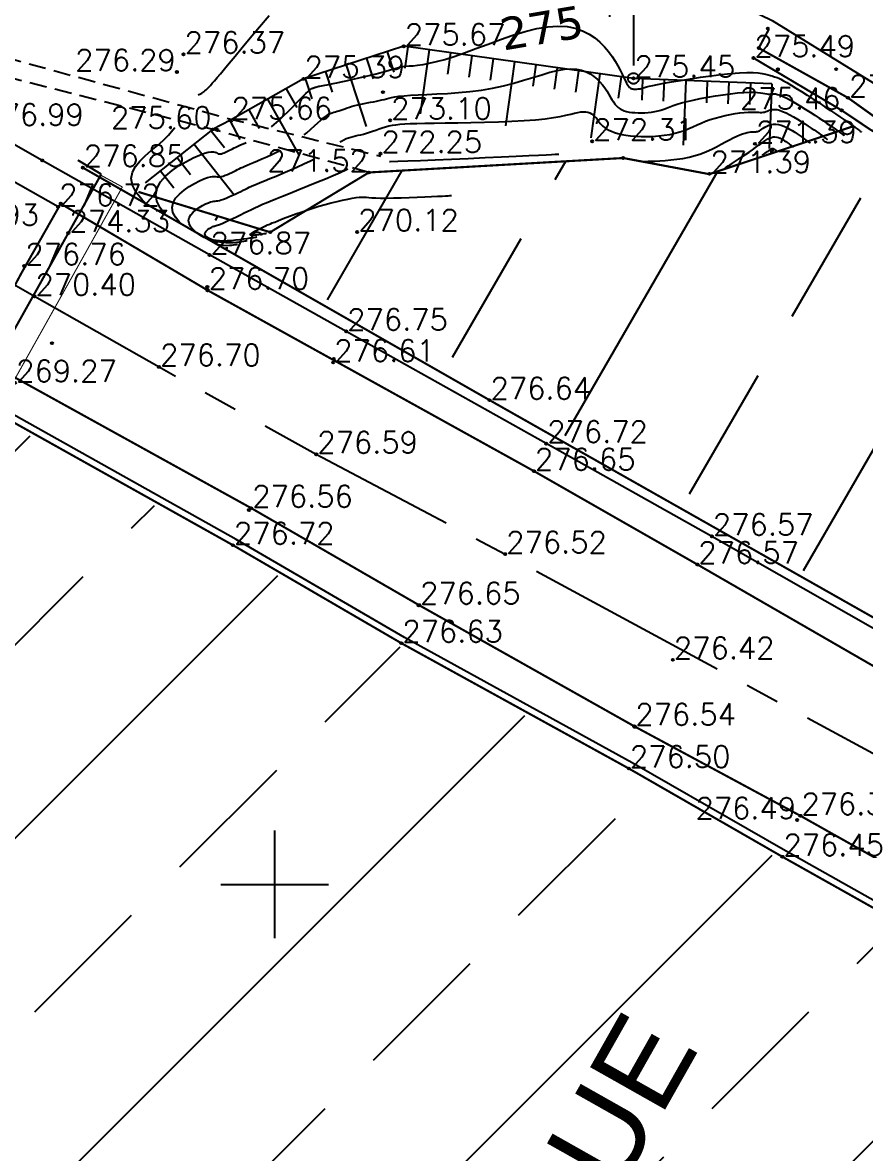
# Model space of a CAD drawing. Extents: x 524954 to 526204, y 9523489 to 9524010.
# Drawn here: x 525288.3 to 525327.4, y 9523687.5 to 9523740 of the extents above; entities that cross this region are included whole.
import ezdxf
from ezdxf.enums import TextEntityAlignment as Align

# ---------------------------------------------------------------- set-up
doc = ezdxf.new("R2010")
doc.units = 0
doc.header["$PDMODE"] = 33
doc.header["$PDSIZE"] = 0.1
for name, pattern in [('ACAD_ISO12W100', [21, 12, -3, 0, -3, 0, -3]), ('AXES2', [28.575, 19.05, -3.175, 3.175, -3.175]), ('CACHE2', [4.7625, 3.175, -1.5875]), ('CACHEX2', [19.05, 12.7, -6.35])]:
    doc.linetypes.add(name, pattern=pattern)
for name, color, linetype in [('Axe_Route_Existante', 1, 'AXES2'), ('Bord Fleuve', 4, 'ACAD_ISO12W100'), ('Bord_Route_Existante', 6, 'Continuous'), ('Caniveau', 5, 'CACHE2'), ('Carroyage(2)', 7, 'Continuous'), ('CN_01_00', 3, 'Continuous'), ('CN_02_00', 4, 'Continuous'), ('CN_05_00', 6, 'Continuous'), ('CN_10_00', 1, 'Continuous'), ('Cotation Courbes de niveau', 7, 'Continuous'), ('Haut_Talus', 30, 'Continuous'), ('PONT', 7, 'Continuous'), ('Réseau_Electrique', 1, 'CACHE2'), ('Talus', 2, 'Continuous'), ('TopoAlt', 3, 'Continuous'), ('TOPOJIS', 7, 'Continuous'), ('Toponomie', 7, 'CACHE2')]:
    doc.layers.add(name, color=color, linetype=linetype)
doc.layers.add('Trottoir', color=7, linetype='Continuous', true_color=0xff6666)
doc.styles.add('Simplex 1.0', font='Simplex.shx', dxfattribs={"width": 0.99, "height": 1})
doc.styles.get("Standard").update_dxf_attribs({"font": 'arial.ttf'})
doc.styles.add('Verdana 1.0', font='verdana.ttf', dxfattribs={"width": 0.99, "height": 1})

# ---------------------------------------------------------------- blocks, each defined once
blk = doc.blocks.new('TCPOINT M')
at = {"color": 0}
blk.add_point((0, 0), dxfattribs=at)
at = {"layer": 'TopoAlt', "style": 'Simplex 1.0', "width": 0.99}
blk.add_attdef('ALT', (0.15, 0.15), '', height=1, dxfattribs=at)
blk = doc.blocks.new('e004')
at = {"color": 0}
blk.add_line((0, 3.777478), (0, 0.25), dxfattribs=at)
for points in [[(-1.096503, 3.137365), (-1.096503, 3.412949), (1.096503, 4.142007), (1.096503, 4.417591)], [(-1.096503, 2.861781), (-1.096503, 3.137365), (1.096503, 3.866423), (1.096503, 4.142007)]]:
    blk.add_lwpolyline(points, dxfattribs=at)
blk.add_circle((0, 0), 0.25, dxfattribs=at)

msp = doc.modelspace()

# ---------------------------------------------------------------- hatches: boundary and pattern name
at = {"layer": 'Bord Fleuve', "ltscale": 0.5}
h = msp.add_hatch(dxfattribs=at)
h.set_pattern_fill('ANSI33', color=256, scale=2, angle=15, style=0)
edge = h.paths.add_edge_path()
edge.add_line((525326.846, 9523735.199), (525327.483, 9523734.771))
edge.add_line((525327.483, 9523734.771), (525364.269, 9523714.296))
edge.add_line((525364.269, 9523714.296), (525365.78, 9523713.988))
edge.add_line((525365.78, 9523713.988), (525369.372, 9523711.903))
edge.add_line((525369.372, 9523711.903), (525375.355, 9523708.431))
edge.add_line((525375.355, 9523708.431), (525381.004, 9523705.169))
edge.add_line((525293.676, 9523732.146), (525299.792, 9523730.275))
edge.add_line((525299.792, 9523730.275), (525304.371, 9523733.048))
edge.add_line((525304.371, 9523733.048), (525316.169, 9523733.718))
edge.add_line((525316.169, 9523733.718), (525320.161, 9523732.97))
edge.add_line((525320.161, 9523732.97), (525326.842, 9523735.193))
edge.add_line((525369.06, 9523689.539), (525336.596, 9523707.741))
edge.add_line((525336.596, 9523707.741), (525310.114, 9523722.746))
edge.add_line((525310.114, 9523722.746), (525293.676, 9523732.146))
edge.add_line((525381.004, 9523705.169), (525381.313, 9523702.868))
edge.add_line((525381.313, 9523702.868), (525376.206, 9523699.873))
edge.add_line((525376.206, 9523699.873), (525374.714, 9523696.514))
edge.add_line((525374.714, 9523696.514), (525374.46, 9523691.434))
edge.add_line((525374.46, 9523691.434), (525369.5, 9523690.174))
edge.add_line((525369.5, 9523690.174), (525369.06, 9523689.539))
h = msp.add_hatch(dxfattribs=at)
h.set_pattern_fill('ANSI33', color=256, scale=2, style=0)
h.paths.add_polyline_path([(525394.875, 9523547.688), (525386.855, 9523539.684), (525374.857, 9523528.592), (525359.402, 9523533.054), (525302.267, 9523541.753), (525253.226, 9523571.678), (525189.199, 9523592.989), (525146.601, 9523610.427), (525134.908, 9523628.389), (525130.258, 9523644.878), (525129.915, 9523646.053), (525134.923, 9523646.805), (525141.4, 9523651.378), (525145.39, 9523652.194), (525150.779, 9523654.113), (525153.673, 9523654.734), (525157.062, 9523656.215), (525170.428, 9523659.554), (525190.68, 9523663.166), (525195.533, 9523671.037), (525214.046, 9523677.393), (525226.978, 9523684.419), (525241.856, 9523699.409), (525259.549, 9523697.749), (525263.742, 9523702.788), (525265.599, 9523705.429), (525271.397, 9523709.575), (525278.663, 9523713.162), (525282.299, 9523718.359), (525286.813, 9523721.853), (525297.974, 9523715.602), (525305.783, 9523711.053), (525316.348, 9523705.233), (525323.457, 9523701.143), (525333.272, 9523695.625), (525364.282, 9523678.524), (525367.141, 9523669.609), (525369.992, 9523664.673), (525374.256, 9523657.439), (525374.878, 9523649.759), (525376.197, 9523640.514), (525378.821, 9523632.503), (525377.801, 9523621.191), (525377.159, 9523606.875), (525382.451, 9523599.216), (525388.758, 9523585.471), (525391.317, 9523567.355), (525392.74, 9523563.589), (525392.123, 9523555.946)])

# ---------------------------------------------------------------- linework, layer by layer
at = {"layer": 'Axe_Route_Existante', "ltscale": 0.5, "flags": 128}
msp.add_lwpolyline([(524973.101, 9523802.49), (525007.26, 9523792.779), (525027.54, 9523787.364), (525056.127, 9523779.755), (525082.674, 9523773.102), (525107.546, 9523770.048), (525120.684, 9523770.139), (525151.777, 9523772.648), (525176.899, 9523773.894), (525199.324, 9523771.095), (525218.337, 9523765.264), (525227.192, 9523761.534), (525233.843, 9523758.094), (525246.468, 9523751.167), (525256.506, 9523745.531), (525267.014, 9523739.694), (525277.691, 9523733.704), (525288.849, 9523727.299), (525294.632, 9523724.022), (525301.927, 9523719.966), (525310.691, 9523715.333), (525328.32, 9523705.784), (525328.32, 9523705.784), (525337.316, 9523700.691), (525351.138, 9523692.703), (525363.696, 9523685.45), (525368.801, 9523682.627), (525375.475, 9523679.109), (525390.225, 9523670.468), (525400.9, 9523665.019), (525419.619, 9523658.456), (525435.368, 9523656.046), (525454.334, 9523656.625), (525476.288, 9523660.734), (525488.784, 9523664.768), (525501.859, 9523668.012), (525521.809, 9523675.315), (525541.116, 9523687.802), (525552.62, 9523697.708), (525562.351, 9523710.18), (525568.681, 9523722.572), (525575.059, 9523738.704), (525576.995, 9523751.051), (525577.798, 9523776.069), (525576.166, 9523799.52), (525574.181, 9523815.429), (525572.049, 9523834.204), (525569.92, 9523851.041), (525567.326, 9523868.19), (525565.579, 9523885.379), (525563.689, 9523903.219), (525561.356, 9523920.701), (525558.839, 9523938.161)], dxfattribs=at)
at = {"layer": 'Bord Fleuve', "ltscale": 0.35, "const_width": 0.1, "flags": 128}
msp.add_lwpolyline([(525293.676, 9523732.146), (525299.792, 9523730.275), (525304.371, 9523733.048), (525316.169, 9523733.718), (525320.161, 9523732.97), (525326.842, 9523735.193)], dxfattribs=at)
at = {"layer": 'Bord_Route_Existante', "flags": 128}
for points in [[(525249.388, 9523776.099), (525253.199, 9523775.441), (525270.632, 9523766.582), (525281.73, 9523760.714), (525290.568, 9523756.324), (525306.727, 9523748.07), (525323.073, 9523740.103), (525323.073, 9523740.103), (525329.022, 9523736.429), (525329.022, 9523736.429), (525334.555, 9523733.316), (525343.726, 9523728.156), (525351.8, 9523723.613)], [(525289.948, 9523731.451), (525286.087, 9523733.637), (525279.275, 9523738.75), (525269.224, 9523746.013), (525260.296, 9523750.907), (525260.296, 9523750.907), (525260.296, 9523750.907), (525249.386, 9523756.998)]]:
    msp.add_lwpolyline(points, dxfattribs=at)
at = {"layer": 'Caniveau', "ltscale": 0.25, "flags": 128}
for points in [[(525238.108, 9523764.572), (525246.03, 9523760.166), (525254.503, 9523755.387), (525265.105, 9523749.458), (525273.207, 9523745.329), (525283.669, 9523739.451), (525298.015, 9523735.512), (525304.912, 9523733.807)], [(525304.371, 9523733.048), (525297.119, 9523735.043), (525283.354, 9523738.561), (525272.627, 9523744.407), (525272.605, 9523744.427), (525264.616, 9523748.712), (525254.056, 9523754.627), (525245.493, 9523759.567), (525237.811, 9523763.738)]]:
    msp.add_lwpolyline(points, dxfattribs=at)
at = {"layer": 'Carroyage(2)'}
for p, q in [((525300, 9523697.5), (525300, 9523702.5)), ((525297.5, 9523700), (525302.5, 9523700))]:
    msp.add_line(p, q, dxfattribs=at)
at = {"layer": 'CN_01_00', "flags": 128}
for points, elevation in [([(525303.04, 9523734.455), (525303.102, 9523734.499), (525303.209, 9523734.564), (525303.315, 9523734.617), (525303.421, 9523734.659), (525303.53, 9523734.693), (525303.64, 9523734.722), (525303.754, 9523734.747), (525303.871, 9523734.772), (525303.994, 9523734.8), (525304.121, 9523734.833), (525304.255, 9523734.872), (525304.395, 9523734.918), (525304.539, 9523734.967), (525304.687, 9523735.018), (525304.838, 9523735.07), (525304.991, 9523735.119), (525305.146, 9523735.165), (525305.301, 9523735.206), (525305.458, 9523735.239), (525305.625, 9523735.266), (525305.812, 9523735.288), (525306.029, 9523735.305), (525306.287, 9523735.318), (525306.594, 9523735.328), (525306.962, 9523735.336), (525307.4, 9523735.343), (525307.914, 9523735.351), (525308.489, 9523735.359), (525309.104, 9523735.37), (525309.74, 9523735.384), (525310.378, 9523735.402), (525310.997, 9523735.426), (525311.578, 9523735.457), (525312.101, 9523735.495), (525312.55, 9523735.542), (525312.93, 9523735.595), (525313.248, 9523735.65), (525313.513, 9523735.705), (525313.732, 9523735.757), (525313.915, 9523735.802), (525314.068, 9523735.837), (525314.202, 9523735.859), (525314.321, 9523735.866), (525314.429, 9523735.859), (525314.526, 9523735.84), (525314.613, 9523735.809), (525314.69, 9523735.77), (525314.759, 9523735.724), (525314.82, 9523735.673), (525314.874, 9523735.619), (525314.923, 9523735.562), (525314.967, 9523735.504), (525315.011, 9523735.444), (525315.056, 9523735.384), (525315.105, 9523735.323), (525315.161, 9523735.262), (525315.227, 9523735.2), (525315.304, 9523735.139), (525315.396, 9523735.078), (525315.503, 9523735.018), (525315.626, 9523734.96), (525315.766, 9523734.907), (525315.924, 9523734.857), (525316.101, 9523734.814), (525316.296, 9523734.777), (525316.513, 9523734.748), (525316.749, 9523734.728), (525317.001, 9523734.716), (525317.264, 9523734.715), (525317.533, 9523734.724), (525317.803, 9523734.742), (525318.069, 9523734.772), (525318.327, 9523734.813), (525318.57, 9523734.865), (525318.796, 9523734.928), (525319.008, 9523735.001), (525319.209, 9523735.081), (525319.404, 9523735.166), (525319.597, 9523735.252), (525319.792, 9523735.339), (525319.993, 9523735.422), (525320.204, 9523735.501), (525320.428, 9523735.572), (525320.662, 9523735.636), (525320.9, 9523735.692), (525321.136, 9523735.74), (525321.366, 9523735.779), (525321.584, 9523735.811), (525321.785, 9523735.834), (525321.964, 9523735.848), (525322.117, 9523735.854), (525322.246, 9523735.854), (525322.354, 9523735.85), (525322.446, 9523735.844), (525322.525, 9523735.838), (525322.594, 9523735.836), (525322.657, 9523735.839), (525322.717, 9523735.85), (525322.779, 9523735.87), (525322.844, 9523735.896), (525322.914, 9523735.923), (525322.992, 9523735.948), (525323.079, 9523735.966), (525323.178, 9523735.973), (525323.291, 9523735.964), (525323.42, 9523735.936), (525323.567, 9523735.885), (525323.727, 9523735.815), (525323.897, 9523735.729), (525324.073, 9523735.631), (525324.25, 9523735.525), (525324.425, 9523735.416), (525324.593, 9523735.308), (525324.751, 9523735.204), (525324.894, 9523735.108), (525325.022, 9523735.021), (525325.137, 9523734.943), (525325.238, 9523734.873), (525325.326, 9523734.811), (525325.401, 9523734.758), (525325.464, 9523734.713), (525325.515, 9523734.677), (525325.555, 9523734.648), (525325.585, 9523734.627), (525325.607, 9523734.611), (525325.621, 9523734.601), (525325.63, 9523734.594), (525325.635, 9523734.591), (525325.636, 9523734.59), (525325.636, 9523734.59)], 273), ([(525320.858, 9523733.23), (525320.859, 9523733.23), (525320.862, 9523733.232), (525320.872, 9523733.239), (525320.892, 9523733.252), (525320.924, 9523733.273), (525320.972, 9523733.304), (525321.038, 9523733.348), (525321.127, 9523733.407), (525321.24, 9523733.481), (525321.373, 9523733.569), (525321.521, 9523733.667), (525321.679, 9523733.773), (525321.842, 9523733.883), (525322.006, 9523733.995), (525322.165, 9523734.105), (525322.313, 9523734.21), (525322.448, 9523734.308), (525322.57, 9523734.397), (525322.68, 9523734.476), (525322.781, 9523734.545), (525322.875, 9523734.602), (525322.962, 9523734.647), (525323.046, 9523734.678), (525323.128, 9523734.695), (525323.21, 9523734.697), (525323.29, 9523734.686), (525323.369, 9523734.665), (525323.446, 9523734.635), (525323.519, 9523734.599), (525323.589, 9523734.56), (525323.655, 9523734.519), (525323.716, 9523734.479), (525323.771, 9523734.442), (525323.82, 9523734.409), (525323.865, 9523734.379), (525323.903, 9523734.352), (525323.937, 9523734.328), (525323.966, 9523734.308), (525323.99, 9523734.29), (525324.01, 9523734.276), (525324.025, 9523734.265), (525324.037, 9523734.257), (525324.045, 9523734.251), (525324.051, 9523734.247), (525324.054, 9523734.245), (525324.056, 9523734.243), (525324.056, 9523734.243), (525324.057, 9523734.243)], 271), ([(525298.721, 9523729.873), (525298.72, 9523729.873), (525298.717, 9523729.873), (525298.707, 9523729.871), (525298.688, 9523729.868), (525298.658, 9523729.863), (525298.612, 9523729.856), (525298.548, 9523729.846), (525298.463, 9523729.832), (525298.355, 9523729.816), (525298.225, 9523729.799), (525298.076, 9523729.784), (525297.911, 9523729.776), (525297.732, 9523729.778), (525297.541, 9523729.792), (525297.342, 9523729.823), (525297.137, 9523729.873), (525296.93, 9523729.945), (525296.726, 9523730.036), (525296.533, 9523730.144), (525296.359, 9523730.265), (525296.212, 9523730.395), (525296.098, 9523730.532), (525296.024, 9523730.672), (525296, 9523730.812), (525296.028, 9523730.948), (525296.102, 9523731.079), (525296.21, 9523731.203), (525296.344, 9523731.317), (525296.492, 9523731.42), (525296.644, 9523731.51), (525296.79, 9523731.584), (525296.92, 9523731.641), (525297.025, 9523731.68), (525297.11, 9523731.704), (525297.179, 9523731.717), (525297.24, 9523731.723), (525297.298, 9523731.728), (525297.359, 9523731.734), (525297.43, 9523731.747), (525297.516, 9523731.77), (525297.621, 9523731.806), (525297.743, 9523731.855), (525297.876, 9523731.912), (525298.016, 9523731.975), (525298.157, 9523732.041), (525298.295, 9523732.107), (525298.425, 9523732.17), (525298.541, 9523732.227), (525298.642, 9523732.276), (525298.732, 9523732.32), (525298.821, 9523732.363), (525298.917, 9523732.406), (525299.027, 9523732.455), (525299.161, 9523732.512), (525299.325, 9523732.581), (525299.529, 9523732.664), (525299.778, 9523732.766), (525300.063, 9523732.883), (525300.375, 9523733.012), (525300.702, 9523733.15), (525301.033, 9523733.294), (525301.358, 9523733.441), (525301.665, 9523733.588), (525301.783, 9523733.648)], 273), ([(525299.625, 9523730.212), (525299.624, 9523730.212), (525299.622, 9523730.212), (525299.615, 9523730.211), (525299.601, 9523730.208), (525299.578, 9523730.205), (525299.544, 9523730.199), (525299.496, 9523730.192), (525299.433, 9523730.182), (525299.353, 9523730.169), (525299.262, 9523730.156), (525299.166, 9523730.143), (525299.073, 9523730.133), (525298.989, 9523730.127), (525298.92, 9523730.128), (525298.874, 9523730.136), (525298.858, 9523730.154), (525298.875, 9523730.184), (525298.921, 9523730.222), (525298.99, 9523730.267), (525299.075, 9523730.316), (525299.17, 9523730.367), (525299.267, 9523730.417), (525299.36, 9523730.464), (525299.442, 9523730.504), (525299.509, 9523730.537), (525299.565, 9523730.564), (525299.616, 9523730.588), (525299.667, 9523730.611), (525299.726, 9523730.636), (525299.797, 9523730.665), (525299.887, 9523730.702), (525300.001, 9523730.748), (525300.146, 9523730.806), (525300.318, 9523730.875), (525300.515, 9523730.951), (525300.734, 9523731.034), (525300.972, 9523731.122), (525301.226, 9523731.212), (525301.493, 9523731.302), (525301.77, 9523731.392), (525302.054, 9523731.477), (525302.339, 9523731.559), (525302.62, 9523731.634), (525302.892, 9523731.703), (525303.149, 9523731.763), (525303.385, 9523731.814), (525303.595, 9523731.855), (525303.774, 9523731.884), (525303.918, 9523731.9), (525304.038, 9523731.906), (525304.145, 9523731.904), (525304.251, 9523731.896), (525304.369, 9523731.885), (525304.51, 9523731.874), (525304.687, 9523731.864), (525304.911, 9523731.858), (525305.191, 9523731.858), (525305.516, 9523731.864), (525305.87, 9523731.874), (525306.238, 9523731.887), (525306.605, 9523731.902), (525306.957, 9523731.917), (525307.277, 9523731.932), (525307.551, 9523731.945), (525307.768, 9523731.955), (525307.93, 9523731.963), (525308.047, 9523731.969), (525308.125, 9523731.972), (525308.172, 9523731.975), (525308.197, 9523731.976), (525308.206, 9523731.976), (525308.207, 9523731.976)], 271)]:
    msp.add_lwpolyline(points, dxfattribs=dict(at, elevation=elevation))
at = {"layer": 'CN_02_00', "flags": 128}
for points, elevation in [([(525296.445, 9523736.646), (525296.481, 9523736.665), (525296.532, 9523736.688), (525296.58, 9523736.709), (525296.625, 9523736.732), (525296.67, 9523736.76), (525296.716, 9523736.792), (525296.764, 9523736.832), (525296.816, 9523736.88), (525296.874, 9523736.938), (525296.94, 9523737.007), (525297.014, 9523737.089), (525297.099, 9523737.186), (525297.201, 9523737.304), (525297.325, 9523737.45), (525297.477, 9523737.631), (525297.663, 9523737.854), (525297.889, 9523738.125), (525298.161, 9523738.453), (525298.485, 9523738.844), (525298.864, 9523739.299), (525299.288, 9523739.803), (525299.745, 9523740.335)], 276), ([(525301.37, 9523734.795), (525301.491, 9523734.893), (525301.675, 9523735.053), (525301.845, 9523735.206), (525302.001, 9523735.348), (525302.143, 9523735.474), (525302.27, 9523735.581), (525302.382, 9523735.667), (525302.483, 9523735.732), (525302.575, 9523735.782), (525302.659, 9523735.819), (525302.739, 9523735.846), (525302.817, 9523735.869), (525302.896, 9523735.89), (525302.978, 9523735.912), (525303.065, 9523735.939), (525303.158, 9523735.97), (525303.258, 9523736.005), (525303.364, 9523736.042), (525303.476, 9523736.08), (525303.596, 9523736.118), (525303.722, 9523736.155), (525303.856, 9523736.19), (525303.997, 9523736.223), (525304.143, 9523736.252), (525304.291, 9523736.28), (525304.439, 9523736.307), (525304.584, 9523736.333), (525304.722, 9523736.359), (525304.853, 9523736.385), (525304.972, 9523736.412), (525305.079, 9523736.441), (525305.183, 9523736.471), (525305.293, 9523736.501), (525305.419, 9523736.53), (525305.572, 9523736.559), (525305.762, 9523736.586), (525305.999, 9523736.61), (525306.292, 9523736.632), (525306.65, 9523736.65), (525307.063, 9523736.668), (525307.522, 9523736.69), (525308.015, 9523736.718), (525308.532, 9523736.755), (525309.06, 9523736.806), (525309.59, 9523736.874), (525310.11, 9523736.962), (525310.612, 9523737.072), (525311.091, 9523737.197), (525311.547, 9523737.33), (525311.979, 9523737.462), (525312.386, 9523737.587), (525312.765, 9523737.697), (525313.117, 9523737.783), (525313.44, 9523737.837), (525313.732, 9523737.855), (525313.996, 9523737.837), (525314.234, 9523737.79), (525314.446, 9523737.716), (525314.636, 9523737.62), (525314.805, 9523737.508), (525314.955, 9523737.382), (525315.088, 9523737.248), (525315.205, 9523737.11), (525315.309, 9523736.969), (525315.403, 9523736.83), (525315.488, 9523736.693), (525315.567, 9523736.561), (525315.641, 9523736.438), (525315.714, 9523736.324), (525315.787, 9523736.222), (525315.862, 9523736.135), (525315.942, 9523736.061), (525316.026, 9523736), (525316.116, 9523735.949), (525316.215, 9523735.909), (525316.321, 9523735.877), (525316.438, 9523735.853), (525316.566, 9523735.836), (525316.706, 9523735.824), (525316.855, 9523735.817), (525317.011, 9523735.817), (525317.17, 9523735.822), (525317.33, 9523735.833), (525317.488, 9523735.85), (525317.64, 9523735.874), (525317.784, 9523735.905), (525317.919, 9523735.943), (525318.049, 9523735.987), (525318.182, 9523736.036), (525318.325, 9523736.091), (525318.484, 9523736.15), (525318.667, 9523736.212), (525318.88, 9523736.276), (525319.13, 9523736.343), (525319.421, 9523736.411), (525319.745, 9523736.479), (525320.092, 9523736.544), (525320.449, 9523736.604), (525320.805, 9523736.658), (525321.151, 9523736.704), (525321.474, 9523736.739), (525321.764, 9523736.762), (525322.011, 9523736.772), (525322.219, 9523736.771), (525322.392, 9523736.761), (525322.534, 9523736.745), (525322.651, 9523736.727), (525322.747, 9523736.71), (525322.827, 9523736.696), (525322.896, 9523736.688), (525322.958, 9523736.689), (525323.018, 9523736.694), (525323.081, 9523736.699), (525323.151, 9523736.701), (525323.232, 9523736.694), (525323.33, 9523736.674), (525323.448, 9523736.636), (525323.59, 9523736.577), (525323.761, 9523736.493), (525323.955, 9523736.388), (525324.167, 9523736.265), (525324.389, 9523736.131), (525324.617, 9523735.989), (525324.843, 9523735.845), (525325.062, 9523735.702), (525325.268, 9523735.566), (525325.455, 9523735.441), (525325.623, 9523735.327), (525325.773, 9523735.225), (525325.906, 9523735.133), (525326.021, 9523735.053), (525326.119, 9523734.983), (525326.201, 9523734.925), (525326.268, 9523734.877), (525326.32, 9523734.839), (525326.36, 9523734.811), (525326.388, 9523734.791), (525326.407, 9523734.778), (525326.418, 9523734.769), (525326.424, 9523734.765), (525326.426, 9523734.764), (525326.426, 9523734.763)], 274), ([(525294.013, 9523731.602), (525293.848, 9523731.77), (525293.572, 9523732.121), (525293.399, 9523732.455), (525293.345, 9523732.766), (525293.398, 9523733.054), (525293.537, 9523733.323), (525293.743, 9523733.579), (525293.995, 9523733.824), (525294.273, 9523734.063), (525294.558, 9523734.3), (525294.829, 9523734.538), (525295.069, 9523734.781), (525295.279, 9523735.026), (525295.364, 9523735.138)], 276), ([(525317.04, 9523733.557), (525317.041, 9523733.557), (525317.047, 9523733.558), (525317.063, 9523733.558), (525317.094, 9523733.559), (525317.146, 9523733.561), (525317.223, 9523733.564), (525317.33, 9523733.567), (525317.473, 9523733.572), (525317.655, 9523733.579), (525317.871, 9523733.589), (525318.113, 9523733.604), (525318.377, 9523733.627), (525318.655, 9523733.659), (525318.94, 9523733.702), (525319.226, 9523733.758), (525319.506, 9523733.83), (525319.774, 9523733.917), (525320.03, 9523734.018), (525320.273, 9523734.127), (525320.502, 9523734.241), (525320.718, 9523734.355), (525320.919, 9523734.465), (525321.106, 9523734.568), (525321.278, 9523734.658), (525321.436, 9523734.733), (525321.579, 9523734.793), (525321.708, 9523734.84), (525321.823, 9523734.875), (525321.926, 9523734.9), (525322.017, 9523734.918), (525322.096, 9523734.928), (525322.164, 9523734.934), (525322.223, 9523734.937), (525322.273, 9523734.937), (525322.317, 9523734.939), (525322.358, 9523734.942), (525322.399, 9523734.949), (525322.441, 9523734.962), (525322.487, 9523734.982), (525322.539, 9523735.012), (525322.6, 9523735.051), (525322.669, 9523735.098), (525322.747, 9523735.147), (525322.833, 9523735.195), (525322.926, 9523735.238), (525323.027, 9523735.272), (525323.135, 9523735.292), (525323.25, 9523735.295), (525323.372, 9523735.277), (525323.498, 9523735.242), (525323.627, 9523735.192), (525323.756, 9523735.13), (525323.883, 9523735.061), (525324.007, 9523734.988), (525324.124, 9523734.913), (525324.233, 9523734.841), (525324.332, 9523734.775), (525324.421, 9523734.715), (525324.501, 9523734.661), (525324.571, 9523734.612), (525324.632, 9523734.57), (525324.684, 9523734.533), (525324.727, 9523734.502), (525324.763, 9523734.476), (525324.79, 9523734.457), (525324.811, 9523734.442), (525324.826, 9523734.431), (525324.836, 9523734.424), (525324.842, 9523734.42), (525324.845, 9523734.417), (525324.846, 9523734.417), (525324.847, 9523734.416)], 272), ([(525295.657, 9523730.662), (525295.567, 9523730.749), (525295.392, 9523730.97), (525295.278, 9523731.194), (525295.239, 9523731.418), (525295.284, 9523731.637), (525295.402, 9523731.847), (525295.577, 9523732.045), (525295.791, 9523732.228), (525296.028, 9523732.393), (525296.272, 9523732.537), (525296.506, 9523732.656), (525296.714, 9523732.747), (525296.882, 9523732.809), (525297.014, 9523732.846), (525297.118, 9523732.863), (525297.199, 9523732.866), (525297.266, 9523732.86), (525297.324, 9523732.851), (525297.382, 9523732.844), (525297.446, 9523732.845), (525297.522, 9523732.858), (525297.609, 9523732.882), (525297.703, 9523732.915), (525297.802, 9523732.955), (525297.903, 9523733), (525298.004, 9523733.046), (525298.101, 9523733.093), (525298.192, 9523733.138), (525298.275, 9523733.179), (525298.354, 9523733.218), (525298.434, 9523733.256), (525298.519, 9523733.296), (525298.615, 9523733.339), (525298.725, 9523733.388), (525298.856, 9523733.444), (525299.011, 9523733.51), (525299.195, 9523733.586), (525299.403, 9523733.673), (525299.629, 9523733.771), (525299.869, 9523733.879), (525300.117, 9523733.998), (525300.193, 9523734.037)], 274), ([(525305.321, 9523733.564), (525305.351, 9523733.564), (525305.705, 9523733.57), (525306.172, 9523733.584), (525306.76, 9523733.605), (525307.446, 9523733.632), (525308.198, 9523733.664), (525308.981, 9523733.699), (525309.764, 9523733.735), (525310.514, 9523733.771), (525311.198, 9523733.803), (525311.784, 9523733.831), (525312.246, 9523733.853), (525312.593, 9523733.87), (525312.842, 9523733.882), (525313.009, 9523733.89), (525313.11, 9523733.895), (525313.162, 9523733.897), (525313.182, 9523733.898), (525313.184, 9523733.898)], 272), ([(525299.173, 9523730.043), (525299.172, 9523730.043), (525299.168, 9523730.042), (525299.156, 9523730.04), (525299.132, 9523730.036), (525299.094, 9523730.03), (525299.036, 9523730.021), (525298.955, 9523730.008), (525298.848, 9523729.991), (525298.713, 9523729.97), (525298.553, 9523729.946), (525298.375, 9523729.922), (525298.185, 9523729.899), (525297.99, 9523729.88), (525297.796, 9523729.867), (525297.609, 9523729.862), (525297.434, 9523729.867), (525297.279, 9523729.884), (525297.142, 9523729.911), (525297.027, 9523729.948), (525296.931, 9523729.992), (525296.856, 9523730.041), (525296.803, 9523730.094), (525296.771, 9523730.15), (525296.76, 9523730.205), (525296.771, 9523730.259), (525296.801, 9523730.312), (525296.844, 9523730.361), (525296.897, 9523730.406), (525296.956, 9523730.447), (525297.017, 9523730.483), (525297.075, 9523730.512), (525297.126, 9523730.535), (525297.168, 9523730.55), (525297.205, 9523730.561), (525297.241, 9523730.571), (525297.281, 9523730.581), (525297.331, 9523730.596), (525297.395, 9523730.618), (525297.478, 9523730.65), (525297.585, 9523730.695), (525297.72, 9523730.755), (525297.877, 9523730.827), (525298.049, 9523730.908), (525298.229, 9523730.994), (525298.411, 9523731.082), (525298.586, 9523731.167), (525298.748, 9523731.246), (525298.89, 9523731.316), (525299.008, 9523731.374), (525299.11, 9523731.423), (525299.209, 9523731.469), (525299.315, 9523731.516), (525299.44, 9523731.57), (525299.596, 9523731.635), (525299.795, 9523731.717), (525300.047, 9523731.819), (525300.361, 9523731.946), (525300.724, 9523732.093), (525301.121, 9523732.253), (525301.534, 9523732.421), (525301.949, 9523732.591), (525302.348, 9523732.757), (525302.716, 9523732.912), (525303.036, 9523733.05), (525303.296, 9523733.167), (525303.387, 9523733.21)], 272), ([(525298.269, 9523729.704), (525298.268, 9523729.704), (525298.266, 9523729.703), (525298.259, 9523729.702), (525298.245, 9523729.7), (525298.222, 9523729.696), (525298.188, 9523729.691), (525298.141, 9523729.683), (525298.078, 9523729.673), (525297.997, 9523729.661), (525297.897, 9523729.651), (525297.777, 9523729.647), (525297.636, 9523729.654), (525297.473, 9523729.676), (525297.324, 9523729.709)], 274)]:
    msp.add_lwpolyline(points, dxfattribs=dict(at, elevation=elevation))
at = {"layer": 'CN_05_00', "elevation": 275, "flags": 128}
for points in [[(525299.85, 9523735.168), (525299.972, 9523735.27), (525300.187, 9523735.464), (525300.404, 9523735.669), (525300.617, 9523735.877), (525300.822, 9523736.082), (525301.012, 9523736.275), (525301.183, 9523736.45), (525301.33, 9523736.599), (525301.45, 9523736.716), (525301.545, 9523736.805), (525301.618, 9523736.869), (525301.673, 9523736.913), (525301.715, 9523736.942), (525301.747, 9523736.959), (525301.772, 9523736.968), (525301.796, 9523736.975), (525301.82, 9523736.983), (525301.847, 9523736.992), (525301.877, 9523737.002), (525301.911, 9523737.012), (525301.95, 9523737.024), (525301.994, 9523737.036), (525302.044, 9523737.048), (525302.1, 9523737.061), (525302.165, 9523737.073), (525302.24, 9523737.086), (525302.329, 9523737.102), (525302.434, 9523737.12), (525302.559, 9523737.143), (525302.707, 9523737.171), (525302.88, 9523737.206), (525303.082, 9523737.249), (525303.313, 9523737.299), (525303.567, 9523737.357), (525303.835, 9523737.419), (525304.109, 9523737.484), (525304.38, 9523737.55), (525304.639, 9523737.614), (525304.878, 9523737.676), (525305.087, 9523737.732), (525305.262, 9523737.782), (525305.407, 9523737.825), (525305.53, 9523737.863), (525305.638, 9523737.894), (525305.74, 9523737.921), (525305.843, 9523737.944), (525305.955, 9523737.962), (525306.084, 9523737.977), (525306.237, 9523737.99), (525306.418, 9523738.005), (525306.632, 9523738.028), (525306.882, 9523738.063), (525307.172, 9523738.116), (525307.506, 9523738.191), (525307.888, 9523738.294), (525308.322, 9523738.431), (525308.808, 9523738.602), (525309.337, 9523738.799), (525309.896, 9523739.009), (525310.471, 9523739.22), (525311.05, 9523739.418), (525311.619, 9523739.592), (525312.166, 9523739.729), (525312.677, 9523739.815), (525313.143, 9523739.843), (525313.564, 9523739.816), (525313.942, 9523739.74), (525314.28, 9523739.622), (525314.582, 9523739.47), (525314.851, 9523739.291), (525315.09, 9523739.091), (525315.301, 9523738.878), (525315.487, 9523738.658), (525315.651, 9523738.435), (525315.795, 9523738.215), (525315.92, 9523738.002), (525316.028, 9523737.8), (525316.121, 9523737.613), (525316.201, 9523737.447), (525316.269, 9523737.306), (525316.329, 9523737.192), (525316.38, 9523737.104), (525316.426, 9523737.039), (525316.467, 9523736.992), (525316.505, 9523736.961), (525316.542, 9523736.941), (525316.58, 9523736.93), (525316.62, 9523736.924), (525316.663, 9523736.92), (525316.71, 9523736.918), (525316.758, 9523736.918), (525316.807, 9523736.92), (525316.857, 9523736.923), (525316.906, 9523736.928), (525316.953, 9523736.936), (525316.998, 9523736.946), (525317.041, 9523736.957), (525317.09, 9523736.973), (525317.155, 9523736.992), (525317.246, 9523737.016), (525317.371, 9523737.047), (525317.542, 9523737.085), (525317.767, 9523737.131), (525318.056, 9523737.186), (525318.414, 9523737.251), (525318.829, 9523737.322), (525319.284, 9523737.396), (525319.761, 9523737.469), (525320.245, 9523737.537), (525320.718, 9523737.597), (525321.163, 9523737.645), (525321.563, 9523737.677), (525321.905, 9523737.69), (525322.192, 9523737.687), (525322.429, 9523737.672), (525322.622, 9523737.647), (525322.777, 9523737.617), (525322.9, 9523737.584), (525322.997, 9523737.553), (525323.074, 9523737.527), (525323.137, 9523737.507), (525323.193, 9523737.492), (525323.248, 9523737.475), (525323.31, 9523737.453), (525323.385, 9523737.421), (525323.481, 9523737.374), (525323.604, 9523737.308), (525323.761, 9523737.218), (525323.956, 9523737.101), (525324.184, 9523736.961), (525324.437, 9523736.802), (525324.706, 9523736.631), (525324.983, 9523736.453), (525325.261, 9523736.273), (525325.531, 9523736.097), (525325.785, 9523735.929), (525326.017, 9523735.774), (525326.225, 9523735.634), (525326.41, 9523735.507), (525326.573, 9523735.394), (525326.715, 9523735.295), (525326.836, 9523735.209), (525326.938, 9523735.136), (525327.021, 9523735.077), (525327.085, 9523735.031), (525327.134, 9523734.996), (525327.169, 9523734.971), (525327.192, 9523734.954), (525327.206, 9523734.944), (525327.213, 9523734.939), (525327.216, 9523734.937), (525327.216, 9523734.937)], [(525294.97, 9523731.055), (525294.922, 9523731.103), (525294.687, 9523731.407), (525294.532, 9523731.717), (525294.479, 9523732.025), (525294.541, 9523732.326), (525294.703, 9523732.615), (525294.943, 9523732.888), (525295.238, 9523733.14), (525295.564, 9523733.366), (525295.9, 9523733.564), (525296.222, 9523733.728), (525296.507, 9523733.853), (525296.739, 9523733.939), (525296.919, 9523733.988), (525297.056, 9523734.009), (525297.158, 9523734.008), (525297.233, 9523733.992), (525297.289, 9523733.967), (525297.334, 9523733.941), (525297.377, 9523733.92), (525297.424, 9523733.909), (525297.475, 9523733.909), (525297.53, 9523733.919), (525297.588, 9523733.936), (525297.65, 9523733.958), (525297.713, 9523733.986), (525297.778, 9523734.017), (525297.843, 9523734.049), (525297.909, 9523734.082), (525297.976, 9523734.115), (525298.047, 9523734.15), (525298.122, 9523734.186), (525298.202, 9523734.224), (525298.29, 9523734.265), (525298.387, 9523734.308), (525298.494, 9523734.355), (525298.612, 9523734.406), (525298.68, 9523734.436)], [(525297.817, 9523729.534), (525297.816, 9523729.534), (525297.815, 9523729.534), (525297.81, 9523729.533), (525297.801, 9523729.532), (525297.786, 9523729.529), (525297.764, 9523729.526), (525297.733, 9523729.521), (525297.692, 9523729.514), (525297.684, 9523729.513)]]:
    msp.add_lwpolyline(points, dxfattribs=at)
at = {"layer": 'CN_10_00', "elevation": 270, "flags": 128}
msp.add_lwpolyline([(525322.627, 9523733.867), (525322.627, 9523733.867), (525322.628, 9523733.867), (525322.63, 9523733.869), (525322.634, 9523733.871), (525322.64, 9523733.875), (525322.65, 9523733.882), (525322.663, 9523733.89), (525322.681, 9523733.902), (525322.703, 9523733.917), (525322.73, 9523733.935), (525322.76, 9523733.954), (525322.791, 9523733.975), (525322.824, 9523733.997), (525322.857, 9523734.02), (525322.888, 9523734.042), (525322.918, 9523734.063), (525322.945, 9523734.082), (525322.969, 9523734.1), (525322.991, 9523734.116), (525323.012, 9523734.13), (525323.03, 9523734.141), (525323.048, 9523734.15), (525323.065, 9523734.156), (525323.081, 9523734.16), (525323.097, 9523734.16), (525323.113, 9523734.158), (525323.129, 9523734.154), (525323.144, 9523734.148), (525323.159, 9523734.141), (525323.173, 9523734.133), (525323.186, 9523734.125), (525323.199, 9523734.117), (525323.21, 9523734.109), (525323.219, 9523734.103), (525323.228, 9523734.097), (525323.236, 9523734.091), (525323.243, 9523734.086), (525323.249, 9523734.082), (525323.253, 9523734.079), (525323.257, 9523734.076), (525323.26, 9523734.074), (525323.263, 9523734.072), (525323.264, 9523734.071), (525323.265, 9523734.07), (525323.266, 9523734.07), (525323.267, 9523734.069), (525323.267, 9523734.069), (525323.267, 9523734.069)], dxfattribs=at)
at = {"layer": 'Haut_Talus', "flags": 128}
msp.add_lwpolyline([(525323.066, 9523737.156), (525316.644, 9523737.414), (525305.986, 9523738.903), (525301.335, 9523737.39), (525297.944, 9523735.474), (525297.119, 9523735.043), (525293.993, 9523732.565)], dxfattribs=at)
at = {"layer": 'PONT', "flags": 128}
for points, const_width in [([(525322.93, 9523739.701), (525322.459, 9523738.824), (525326.6, 9523736.512), (525327.934, 9523735.557), (525364.56, 9523715.082), (525366.079, 9523714.772), (525369.787, 9523712.619), (525375.771, 9523709.147), (525380.256, 9523706.543)], 0.1), ([(525322.212, 9523738.363), (525322.212, 9523738.363), (525326.303, 9523735.932), (525327.643, 9523735.031), (525364.376, 9523714.585), (525365.89, 9523714.276), (525369.525, 9523712.167), (525375.508, 9523708.694), (525385.563, 9523702.888)], 0.1), ([(525291.951, 9523732.967), (525290.864, 9523733.62)], 0.1), ([(525371.674, 9523687.724), (525336.446, 9523707.476), (525309.964, 9523722.481), (525291.095, 9523733.271)], 0.1), ([(525292.932, 9523732.374), (525291.927, 9523732.923)], 0.05), ([(525366.952, 9523679.251), (525362.316, 9523681.651), (525349.65, 9523688.957), (525334.009, 9523697.775), (525324.387, 9523703.187), (525316.682, 9523707.341), (525306.692, 9523712.966), (525298.909, 9523717.467), (525286.187, 9523724.502), (525288.226, 9523728.338), (525290.072, 9523731.598), (525296.887, 9523727.578), (525312.026, 9523719.185), (525319.603, 9523714.854), (525329.312, 9523709.25), (525339.355, 9523703.708), (525353.191, 9523695.772), (525365.771, 9523688.671), (525370.679, 9523685.934), (525366.946, 9523679.239)], 0.1), ([(525365.354, 9523678.127), (525333.355, 9523695.773), (525323.541, 9523701.291), (525316.431, 9523705.38), (525305.867, 9523711.201), (525298.058, 9523715.749), (525284.961, 9523723.084)], 0.1)]:
    msp.add_lwpolyline(points, dxfattribs=dict(at, const_width=const_width))
at = {"layer": 'PONT', "linetype": 'CACHEX2', "ltscale": 0.025, "flags": 128}
for points, const_width in [([(525291.951, 9523732.967), (525286.22, 9523722.715)], 0.1), ([(525292.932, 9523732.374), (525287.22, 9523722.168)], 0.05)]:
    msp.add_lwpolyline(points, dxfattribs=dict(at, const_width=const_width))
at = {"layer": 'Talus'}
for p, q in [((525305.215, 9523738.653), (525305.524, 9523737.702)), ((525306.173, 9523738.877), (525306.035, 9523737.887)), ((525307.163, 9523738.739), (525306.748, 9523735.768)), ((525304.264, 9523738.343), (525304.573, 9523737.392)), ((525308.154, 9523738.6), (525308.015, 9523737.61)), ((525309.144, 9523738.462), (525309.006, 9523737.472)), ((525310.134, 9523738.324), (525309.996, 9523737.333)), ((525311.125, 9523738.185), (525310.71, 9523735.214)), ((525302.362, 9523737.724), (525302.671, 9523736.773)), ((525303.313, 9523738.034), (525304.241, 9523735.181)), ((525312.115, 9523738.047), (525311.977, 9523737.056)), ((525313.106, 9523737.908), (525312.967, 9523736.918)), ((525314.096, 9523737.77), (525313.958, 9523736.779)), ((525315.086, 9523737.631), (525314.671, 9523734.66)), ((525301.411, 9523737.414), (525301.721, 9523736.464)), ((525316.077, 9523737.493), (525315.938, 9523736.503)), ((525317.071, 9523737.397), (525317.031, 9523736.397)), ((525318.07, 9523737.356), (525318.03, 9523736.357)), ((525319.069, 9523737.316), (525318.949, 9523734.319)), ((525320.068, 9523737.276), (525320.028, 9523736.277)), ((525321.068, 9523737.236), (525321.027, 9523736.237)), ((525322.067, 9523737.196), (525322.027, 9523736.197)), ((525323.066, 9523737.156), (525322.946, 9523734.158)), ((525300.534, 9523736.937), (525301.026, 9523736.067)), ((525299.663, 9523736.445), (525301.139, 9523733.833)), ((525298.792, 9523735.954), (525299.284, 9523735.083)), ((525297.045, 9523734.984), (525297.666, 9523734.2)), ((525297.921, 9523735.463), (525298.385, 9523734.576)), ((525296.261, 9523734.363), (525298.125, 9523732.012)), ((525295.478, 9523733.742), (525296.099, 9523732.958)), ((525294.694, 9523733.121), (525295.315, 9523732.337))]:
    msp.add_line(p, q, dxfattribs=at)
at = {"layer": 'Trottoir', "flags": 128}
for points in [[(525431.623, 9523663.835), (525429.435, 9523662.623), (525419.921, 9523663.756), (525410.527, 9523667.251), (525402.929, 9523669.968), (525392.531, 9523675.094), (525382.877, 9523681.021), (525377.53, 9523683.764), (525366.337, 9523690.119), (525353.836, 9523697.252), (525340.005, 9523704.965), (525329.764, 9523710.745), (525320.282, 9523716.154), (525312.596, 9523720.462), (525303.314, 9523725.671), (525296.971, 9523729.217), (525289.209, 9523733.607), (525286.427, 9523735.183), (525285.562, 9523734.031)], [(525417.989, 9523652.315), (525406.159, 9523656.432), (525398.337, 9523659.995), (525394.304, 9523661.935), (525387.21, 9523665.848), (525373.267, 9523673.879), (525366.23, 9523677.86), (525361.64, 9523680.436), (525348.982, 9523687.672), (525333.505, 9523696.038), (525323.692, 9523701.556), (525316.581, 9523705.646), (525306.017, 9523711.466), (525298.209, 9523716.014), (525287.22, 9523722.168), (525282.415, 9523724.654), (525283.125, 9523726.121)]]:
    msp.add_lwpolyline(points, dxfattribs=at)

# ---------------------------------------------------------------- block references
at = {"layer": 'Réseau_Electrique'}
msp.add_blockref('e004', (525316.644, 9523737.414), dxfattribs=at)
at = {"layer": 'TOPOJIS'}
ref = msp.add_blockref('TCPOINT M', (525305.986, 9523738.903, 275.67), dxfattribs=at)
ref.add_attrib('ALT', '275.67', (525306.036, 9523738.953, 275.67), dxfattribs={"layer": 'TopoAlt', "height": 1, "style": 'Simplex 1.0', "width": 0.99})
for p in [(525322.882, 9523739.727, 275.58), (525322.459, 9523738.824, 275.46), (525323.347, 9523737.836, 275.47), (525326.051, 9523737.844, 275.45), (525305.023, 9523736.777, 274.37), (525297.969, 9523735.451, 276.23), (525297.338, 9523735.022, 276.13), (525323.069, 9523734.026, 269.75), (525289.209, 9523733.607, 276.94), (525316.169, 9523733.718, 272.17), (525290.072, 9523731.598, 276.9), (525299.792, 9523730.275, 270.63), (525297.262, 9523729.805, 271.34), (525296.872, 9523727.729, 276.86), (525289.667, 9523725.124, 269.6), (525302.744, 9523724.396, 276.75), (525312.037, 9523719.182, 276.68), (525298.809, 9523717.379, 276.75), (525319.61, 9523714.853, 276.57), (525306.68, 9523712.958, 276.65), (525305.869, 9523711.2, 276.63), (525316.719, 9523707.311, 276.55)]:
    msp.add_blockref('TCPOINT M', p, dxfattribs=at)
ref = msp.add_blockref('TCPOINT M', (525295.768, 9523738.53, 276.37), dxfattribs=at)
ref.add_attrib('ALT', '276.37', (525295.818, 9523738.58, 276.37), dxfattribs={"layer": 'TopoAlt', "height": 1, "style": 'Simplex 1.0', "width": 0.99})
ref = msp.add_blockref('TCPOINT M', (525322.212, 9523738.363, 275.49), dxfattribs=at)
ref.add_attrib('ALT', '275.49', (525322.262, 9523738.413, 275.49), dxfattribs={"layer": 'TopoAlt', "height": 1, "style": 'Simplex 1.0', "width": 0.99})
ref = msp.add_blockref('TCPOINT M', (525295.462, 9523737.711, 276.29), dxfattribs=at)
ref.add_attrib('ALT', '276.29', dxfattribs={"layer": 'TopoAlt', "height": 1, "style": 'Simplex 1.0', "width": 0.99}).set_placement((525295.412, 9523737.761, 276.29), align=Align.RIGHT)
ref = msp.add_blockref('TCPOINT M', (525301.335, 9523737.39, 275.39), dxfattribs=at)
ref.add_attrib('ALT', '275.39', (525301.385, 9523737.44, 275.39), dxfattribs={"layer": 'TopoAlt', "height": 1, "style": 'Simplex 1.0', "width": 0.99})
ref = msp.add_blockref('TCPOINT M', (525316.644, 9523737.414, 275.45), dxfattribs=at)
ref.add_attrib('ALT', '275.45', (525316.694, 9523737.464, 275.45), dxfattribs={"layer": 'TopoAlt', "height": 1, "style": 'Simplex 1.0', "width": 0.99})
ref = msp.add_blockref('TCPOINT M', (525326.6, 9523736.512, 275.5), dxfattribs=at)
ref.add_attrib('ALT', '275.50', (525326.65, 9523736.562, 275.5), dxfattribs={"layer": 'TopoAlt', "height": 1, "style": 'Simplex 1.0', "width": 0.99})
ref = msp.add_blockref('TCPOINT M', (525297.944, 9523735.474, 275.66), dxfattribs=at)
ref.add_attrib('ALT', '275.66', (525297.994, 9523735.524, 275.66), dxfattribs={"layer": 'TopoAlt', "height": 1, "style": 'Simplex 1.0', "width": 0.99})
ref = msp.add_blockref('TCPOINT M', (525305.355, 9523735.467, 273.1), dxfattribs=at)
ref.add_attrib('ALT', '273.10', (525305.405, 9523735.517, 273.1), dxfattribs={"layer": 'TopoAlt', "height": 1, "style": 'Simplex 1.0', "width": 0.99})
ref = msp.add_blockref('TCPOINT M', (525326.303, 9523735.932, 275.46), dxfattribs=at)
ref.add_attrib('ALT', '275.46', dxfattribs={"layer": 'TopoAlt', "height": 1, "style": 'Simplex 1.0', "width": 0.99}).set_placement((525326.253, 9523735.982, 275.46), align=Align.RIGHT)
ref = msp.add_blockref('TCPOINT M', (525286.427, 9523735.183, 276.99), dxfattribs=at)
ref.add_attrib('ALT', '276.99', (525286.477, 9523735.233, 276.99), dxfattribs={"layer": 'TopoAlt', "height": 1, "style": 'Simplex 1.0', "width": 0.99})
ref = msp.add_blockref('TCPOINT M', (525297.119, 9523735.043, 275.6), dxfattribs=at)
ref.add_attrib('ALT', '275.60', dxfattribs={"layer": 'TopoAlt', "height": 1, "style": 'Simplex 1.0', "width": 0.99}).set_placement((525297.069, 9523735.093, 275.6), align=Align.RIGHT)
ref = msp.add_blockref('TCPOINT M', (525314.727, 9523734.494, 272.31), dxfattribs=at)
ref.add_attrib('ALT', '272.31', (525314.777, 9523734.544, 272.31), dxfattribs={"layer": 'TopoAlt', "height": 1, "style": 'Simplex 1.0', "width": 0.99})
ref = msp.add_blockref('TCPOINT M', (525304.907, 9523733.922, 272.25), dxfattribs=at)
ref.add_attrib('ALT', '272.25', (525304.957, 9523733.972, 272.25), dxfattribs={"layer": 'TopoAlt', "height": 1, "style": 'Simplex 1.0', "width": 0.99})
ref = msp.add_blockref('TCPOINT M', (525322.287, 9523734.376, 271.39), dxfattribs=at)
ref.add_attrib('ALT', '271.39', (525322.337, 9523734.426, 271.39), dxfattribs={"layer": 'TopoAlt', "height": 1, "style": 'Simplex 1.0', "width": 0.99})
ref = msp.add_blockref('TCPOINT M', (525291.095, 9523733.271, 276.85), dxfattribs=at)
ref.add_attrib('ALT', '276.85', (525291.145, 9523733.321, 276.85), dxfattribs={"layer": 'TopoAlt', "height": 1, "style": 'Simplex 1.0', "width": 0.99})
ref = msp.add_blockref('TCPOINT M', (525304.371, 9523733.048, 271.52), dxfattribs=at)
ref.add_attrib('ALT', '271.52', dxfattribs={"layer": 'TopoAlt', "height": 1, "style": 'Simplex 1.0', "width": 0.99}).set_placement((525304.321, 9523733.098, 271.52), align=Align.RIGHT)
ref = msp.add_blockref('TCPOINT M', (525320.168, 9523732.981, 271.39), dxfattribs=at)
ref.add_attrib('ALT', '271.39', (525320.218, 9523733.031, 271.39), dxfattribs={"layer": 'TopoAlt', "height": 1, "style": 'Simplex 1.0', "width": 0.99})
ref = msp.add_blockref('TCPOINT M', (525289.948, 9523731.451, 276.72), dxfattribs=at)
ref.add_attrib('ALT', '276.72', (525289.998, 9523731.501, 276.72), dxfattribs={"layer": 'TopoAlt', "height": 1, "style": 'Simplex 1.0', "width": 0.99})
ref = msp.add_blockref('TCPOINT M', (525284.349, 9523730.533, 276.93), dxfattribs=at)
ref.add_attrib('ALT', '276.93', (525284.399, 9523730.583, 276.93), dxfattribs={"layer": 'TopoAlt', "height": 1, "style": 'Simplex 1.0', "width": 0.99})
ref = msp.add_blockref('TCPOINT M', (525290.425, 9523730.237, 274.33), dxfattribs=at)
ref.add_attrib('ALT', '274.33', (525290.475, 9523730.287, 274.33), dxfattribs={"layer": 'TopoAlt', "height": 1, "style": 'Simplex 1.0', "width": 0.99})
ref = msp.add_blockref('TCPOINT M', (525303.827, 9523730.285, 270.12), dxfattribs=at)
ref.add_attrib('ALT', '270.12', (525303.877, 9523730.335, 270.12), dxfattribs={"layer": 'TopoAlt', "height": 1, "style": 'Simplex 1.0', "width": 0.99})
ref = msp.add_blockref('TCPOINT M', (525296.971, 9523729.217, 276.87), dxfattribs=at)
ref.add_attrib('ALT', '276.87', (525297.021, 9523729.267, 276.87), dxfattribs={"layer": 'TopoAlt', "height": 1, "style": 'Simplex 1.0', "width": 0.99})
ref = msp.add_blockref('TCPOINT M', (525288.38, 9523728.705, 276.76), dxfattribs=at)
ref.add_attrib('ALT', '276.76', (525288.43, 9523728.755, 276.76), dxfattribs={"layer": 'TopoAlt', "height": 1, "style": 'Simplex 1.0', "width": 0.99})
ref = msp.add_blockref('TCPOINT M', (525288.849, 9523727.299, 270.4), dxfattribs=at)
ref.add_attrib('ALT', '270.40', (525288.899, 9523727.349, 270.4), dxfattribs={"layer": 'TopoAlt', "height": 1, "style": 'Simplex 1.0', "width": 0.99})
ref = msp.add_blockref('TCPOINT M', (525296.887, 9523727.578, 276.7), dxfattribs=at)
ref.add_attrib('ALT', '276.70', (525296.937, 9523727.628, 276.7), dxfattribs={"layer": 'TopoAlt', "height": 1, "style": 'Simplex 1.0', "width": 0.99})
ref = msp.add_blockref('TCPOINT M', (525303.314, 9523725.671, 276.75), dxfattribs=at)
ref.add_attrib('ALT', '276.75', (525303.364, 9523725.721, 276.75), dxfattribs={"layer": 'TopoAlt', "height": 1, "style": 'Simplex 1.0', "width": 0.99})
ref = msp.add_blockref('TCPOINT M', (525294.632, 9523724.022, 276.7), dxfattribs=at)
ref.add_attrib('ALT', '276.70', (525294.682, 9523724.072, 276.7), dxfattribs={"layer": 'TopoAlt', "height": 1, "style": 'Simplex 1.0', "width": 0.99})
ref = msp.add_blockref('TCPOINT M', (525302.711, 9523724.227, 276.61), dxfattribs=at)
ref.add_attrib('ALT', '276.61', (525302.761, 9523724.277, 276.61), dxfattribs={"layer": 'TopoAlt', "height": 1, "style": 'Simplex 1.0', "width": 0.99})
ref = msp.add_blockref('TCPOINT M', (525287.953, 9523723.282, 269.27), dxfattribs=at)
ref.add_attrib('ALT', '269.27', (525288.003, 9523723.332, 269.27), dxfattribs={"layer": 'TopoAlt', "height": 1, "style": 'Simplex 1.0', "width": 0.99})
ref = msp.add_blockref('TCPOINT M', (525309.964, 9523722.481, 276.64), dxfattribs=at)
ref.add_attrib('ALT', '276.64', (525310.014, 9523722.531, 276.64), dxfattribs={"layer": 'TopoAlt', "height": 1, "style": 'Simplex 1.0', "width": 0.99})
ref = msp.add_blockref('TCPOINT M', (525312.596, 9523720.462, 276.72), dxfattribs=at)
ref.add_attrib('ALT', '276.72', (525312.646, 9523720.512, 276.72), dxfattribs={"layer": 'TopoAlt', "height": 1, "style": 'Simplex 1.0', "width": 0.99})
ref = msp.add_blockref('TCPOINT M', (525301.927, 9523719.966, 276.59), dxfattribs=at)
ref.add_attrib('ALT', '276.59', (525301.977, 9523720.016, 276.59), dxfattribs={"layer": 'TopoAlt', "height": 1, "style": 'Simplex 1.0', "width": 0.99})
ref = msp.add_blockref('TCPOINT M', (525312.026, 9523719.185, 276.65), dxfattribs=at)
ref.add_attrib('ALT', '276.65', (525312.076, 9523719.235, 276.65), dxfattribs={"layer": 'TopoAlt', "height": 1, "style": 'Simplex 1.0', "width": 0.99})
ref = msp.add_blockref('TCPOINT M', (525298.909, 9523717.467, 276.56), dxfattribs=at)
ref.add_attrib('ALT', '276.56', (525298.959, 9523717.517, 276.56), dxfattribs={"layer": 'TopoAlt', "height": 1, "style": 'Simplex 1.0', "width": 0.99})
ref = msp.add_blockref('TCPOINT M', (525320.282, 9523716.154, 276.57), dxfattribs=at)
ref.add_attrib('ALT', '276.57', (525320.332, 9523716.204, 276.57), dxfattribs={"layer": 'TopoAlt', "height": 1, "style": 'Simplex 1.0', "width": 0.99})
ref = msp.add_blockref('TCPOINT M', (525298.058, 9523715.749, 276.72), dxfattribs=at)
ref.add_attrib('ALT', '276.72', (525298.108, 9523715.799, 276.72), dxfattribs={"layer": 'TopoAlt', "height": 1, "style": 'Simplex 1.0', "width": 0.99})
ref = msp.add_blockref('TCPOINT M', (525310.691, 9523715.333, 276.52), dxfattribs=at)
ref.add_attrib('ALT', '276.52', (525310.741, 9523715.383, 276.52), dxfattribs={"layer": 'TopoAlt', "height": 1, "style": 'Simplex 1.0', "width": 0.99})
ref = msp.add_blockref('TCPOINT M', (525319.603, 9523714.854, 276.57), dxfattribs=at)
ref.add_attrib('ALT', '276.57', (525319.653, 9523714.904, 276.57), dxfattribs={"layer": 'TopoAlt', "height": 1, "style": 'Simplex 1.0', "width": 0.99})
ref = msp.add_blockref('TCPOINT M', (525306.692, 9523712.966, 276.65), dxfattribs=at)
ref.add_attrib('ALT', '276.65', (525306.742, 9523713.016, 276.65), dxfattribs={"layer": 'TopoAlt', "height": 1, "style": 'Simplex 1.0', "width": 0.99})
ref = msp.add_blockref('TCPOINT M', (525305.872, 9523711.198, 276.63), dxfattribs=at)
ref.add_attrib('ALT', '276.63', (525305.922, 9523711.248, 276.63), dxfattribs={"layer": 'TopoAlt', "height": 1, "style": 'Simplex 1.0', "width": 0.99})
ref = msp.add_blockref('TCPOINT M', (525318.471, 9523710.422, 276.42), dxfattribs=at)
ref.add_attrib('ALT', '276.42', (525318.521, 9523710.472, 276.42), dxfattribs={"layer": 'TopoAlt', "height": 1, "style": 'Simplex 1.0', "width": 0.99})
ref = msp.add_blockref('TCPOINT M', (525316.682, 9523707.341, 276.54), dxfattribs=at)
ref.add_attrib('ALT', '276.54', (525316.732, 9523707.391, 276.54), dxfattribs={"layer": 'TopoAlt', "height": 1, "style": 'Simplex 1.0', "width": 0.99})
ref = msp.add_blockref('TCPOINT M', (525316.427, 9523705.383, 276.5), dxfattribs=at)
ref.add_attrib('ALT', '276.50', (525316.477, 9523705.433, 276.5), dxfattribs={"layer": 'TopoAlt', "height": 1, "style": 'Simplex 1.0', "width": 0.99})
ref = msp.add_blockref('TCPOINT M', (525324.24, 9523702.987, 276.49), dxfattribs=at)
ref.add_attrib('ALT', '276.49', dxfattribs={"layer": 'TopoAlt', "height": 1, "style": 'Simplex 1.0', "width": 0.99}).set_placement((525324.19, 9523703.037, 276.49), align=Align.RIGHT)
ref = msp.add_blockref('TCPOINT M', (525324.387, 9523703.187, 276.31), dxfattribs=at)
ref.add_attrib('ALT', '276.31', (525324.437, 9523703.237, 276.31), dxfattribs={"layer": 'TopoAlt', "height": 1, "style": 'Simplex 1.0', "width": 0.99})
ref = msp.add_blockref('TCPOINT M', (525323.553, 9523701.284, 276.45), dxfattribs=at)
ref.add_attrib('ALT', '276.45', (525323.603, 9523701.334, 276.45), dxfattribs={"layer": 'TopoAlt', "height": 1, "style": 'Simplex 1.0', "width": 0.99})

# ---------------------------------------------------------------- texts
at = {"layer": 'Cotation Courbes de niveau', "style": 'Verdana 1.0', "width": 0.99}
msp.add_text('275', height=1.5, rotation=9.6319, dxfattribs=at).set_placement((525312.392, 9523739.767, 275), align=Align.MIDDLE_CENTER)
at = {"layer": 'Toponomie', "insert": (525295.162, 9523657.064), "char_height": 4, "width": 77.04071, "attachment_point": 1, "rotation": 60.5279}
msp.add_mtext('RIVIERE DJOUE', dxfattribs=at)

doc.saveas('drawing.dxf')
